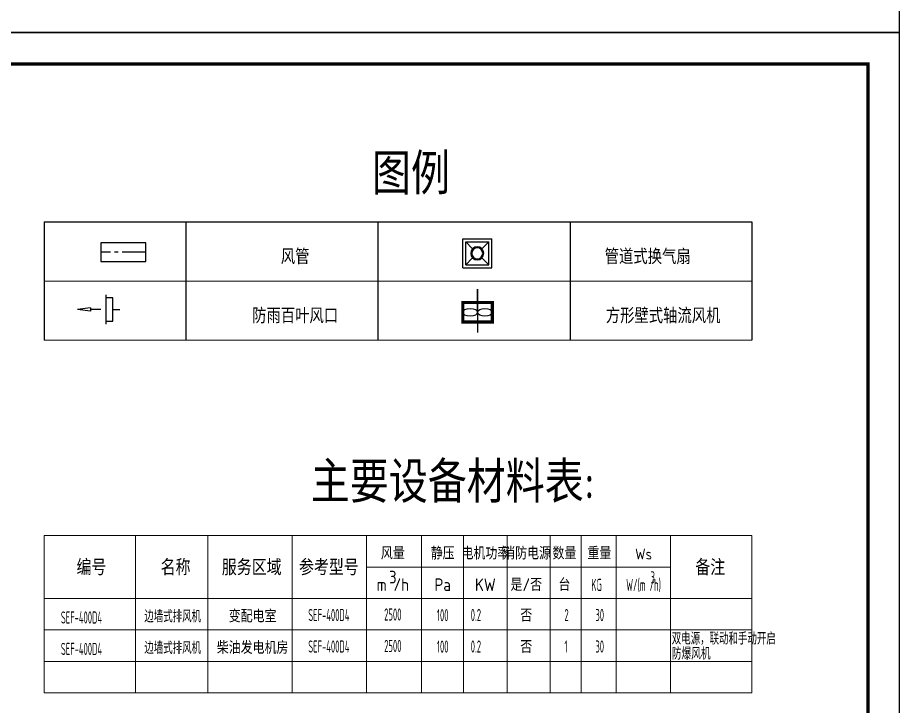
# Model space of a CAD drawing. Extents: x 4941602 to 7068445, y -422737 to 2032183.
# Drawn here: x 4972954 to 5001007, y -342754 to -320862 of the extents above; entities that cross this region are included whole.
import ezdxf
from ezdxf.enums import TextEntityAlignment as Align

# ---------------------------------------------------------------- set-up
doc = ezdxf.new("R2010")
doc.units = 0
doc.header["$LTSCALE"] = 1000
doc.header["$MEASUREMENT"] = 0
doc.linetypes.add('CENTER2', pattern=[1.125, 0.75, -0.125, 0.125, -0.125])
doc.layers.get('0').update_dxf_attribs({"linetype": 'CONTINUOUS'})
for name, color, linetype in [('DUCT-回风风口', 7, 'CONTINUOUS'), ('DUCT-送风中心线', 5, 'CENTER2'), ('DUCT-送风管', 4, 'CONTINUOUS'), ('PUB_TEXT', 7, 'CONTINUOUS'), ('TH_TITLE', 7, 'CONTINUOUS')]:
    doc.layers.add(name, color=color, linetype=linetype)
doc.styles.get("Standard").update_dxf_attribs({"font": 'SCEIE', "bigfont": 'SCEIC'})

# ---------------------------------------------------------------- blocks, each defined once
blk = doc.blocks.new('$风口$00000098')
for p, q in [((100, 250), (100, -250)), ((0, 200), (100, 200)), ((0, -200), (0, 200)), ((0, 0), (-100, 0)), ((172, 0), (315, 0)), ((315, 31), (500, 0)), ((315, 31), (315, -31)), ((315, -31), (500, 0)), ((100, -200), (0, -200))]:
    blk.add_line(p, q)

msp = doc.modelspace()

# ---------------------------------------------------------------- linework, layer by layer
at = {"color": 2}
for p, q in [((4987118.2, -328813.1), (4987118.2, -327894.7)), ((4987118.2, -327894.7), (4988036.7, -327894.7)), ((4988036.7, -328813.1), (4988036.7, -327894.7)), ((4987210.1, -328721.3), (4987210.1, -327986.5)), ((4987210.1, -327986.5), (4987944.8, -327986.5)), ((4987210.1, -327986.5), (4987944.8, -327986.5)), ((4987944.8, -328721.3), (4987944.8, -327986.5)), ((4987210.1, -328721.3), (4987944.8, -328721.3)), ((4987118.2, -328813.1), (4988036.7, -328813.1))]:
    msp.add_line(p, q, dxfattribs=at)
for p, q in [((4987210.1, -327986.5), (4987430.4, -328206.9)), ((4987724.5, -328206.9), (4987944.8, -327986.5)), ((4988036.7, -328506.9, 9177.7), (4988036.7, -328201, 9177.7)), ((4987210.1, -328721.3), (4987430.4, -328501)), ((4987724.5, -328501), (4987944.8, -328721.3))]:
    msp.add_line(p, q)
at = {"linetype": 'ByBlock'}
msp.add_line((4987585.4, -330218.4), (4987585.4, -329498.2), dxfattribs=at)
at = {"color": 2, "linetype": 'ByBlock'}
msp.add_line((4987585.4, -329498.2), (4987585.4, -330872.5), dxfattribs=at)
at = {"color": 2, "linetype": 'ByBlock', "const_width": 100}
msp.add_lwpolyline([(4987116, -329917.3), (4988056, -329917.3), (4988056, -330537.3), (4987116, -330537.3), (4987116, -329917.3)], dxfattribs=at)
at = {"extrusion": (0, 0, -1)}
for major_axis, start_param, end_param in [((0, 208), 3.1373587, 9.420544), ((-0.6, 173.3), 3.137413, 9.4205983)]:
    msp.add_ellipse((4987577.4, -328353.9), major_axis=major_axis, ratio=1, start_param=start_param, end_param=end_param, dxfattribs=at)
at = {"color": 2, "linetype": 'ByBlock'}
for centre in [(4987351, -330227.3), (4987821, -330227.3)]:
    msp.add_ellipse(centre, major_axis=(-235, 0), ratio=0.5235927, dxfattribs=at)
at = {"layer": 'DUCT-送风中心线'}
msp.add_line((4977030.6, -328320), (4975597.5, -328320), dxfattribs=at)
at = {"layer": 'DUCT-送风管'}
for p, q in [((4977030.6, -328022), (4975597.5, -328022)), ((4975597.5, -328022), (4975597.5, -328617.9)), ((4977030.6, -328617.9), (4977030.6, -328022)), ((4975597.5, -328617.9), (4977030.6, -328617.9))]:
    msp.add_line(p, q, dxfattribs=at)
at = {"layer": 'PUB_TEXT'}
for p, q in [((4973794.8, -327356.3), (4973794.8, -331115.4)), ((4973794.8, -327356.3), (4984414.2, -327356.3)), ((4978304.2, -327356.3), (4978304.2, -331115.4)), ((4984414.2, -327356.3), (4996314, -327356.3)), ((4984414.2, -327356.3), (4984414.2, -331115.4)), ((4990529.5, -327356.3), (4990529.5, -331115.4)), ((4996314, -327356.3), (4996314, -331115.4))]:
    msp.add_line(p, q, dxfattribs=at)
at = {"layer": 'PUB_TEXT', "lineweight": 0}
for p, q in [((4973794.8, -329235.8), (4984414.2, -329235.8)), ((4984414.2, -329235.8), (4996314, -329235.8)), ((4973794.8, -331115.4), (4984414.2, -331115.4)), ((4984414.2, -331115.4), (4996314, -331115.4)), ((4973794.8, -337324.8), (4996314, -337324.8)), ((4973794.8, -337324.8), (4973794.8, -342324.8)), ((4976706.4, -337324.8), (4976706.4, -342324.8)), ((4979005.6, -337324.8), (4979005.6, -342324.8)), ((4981692.2, -337324.8), (4981692.2, -342324.8)), ((4984057.8, -337324.8), (4984057.8, -342324.8)), ((4985804.9, -337324.8), (4985804.9, -342324.8)), ((4987137.1, -337324.8), (4987137.1, -342324.8)), ((4988529, -337324.8), (4988529, -342324.8)), ((4989900.6, -337324.8), (4989900.6, -342324.8)), ((4989900.6, -337324.8), (4989900.6, -342324.8)), ((4990886.8, -337324.8), (4990886.8, -342324.8)), ((4991997.8, -337324.8), (4991997.8, -342324.8)), ((4993724.7, -337324.8), (4993724.7, -342324.8)), ((4996314, -337324.8), (4996314, -342324.8)), ((4984057.8, -338324.8), (4993724.7, -338324.8)), ((4973794.8, -339324.8), (4996314, -339324.8)), ((4975314, -339324.8), (4996314, -339324.8)), ((4973794.8, -340324.8), (4996314, -340324.8)), ((4973794.8, -341324.8), (4996314, -341324.8)), ((4975314, -341324.8), (4996314, -341324.8)), ((4973794.8, -342324.8), (4996314, -342324.8))]:
    msp.add_line(p, q, dxfattribs=at)
at = {"layer": 'TH_TITLE'}
for points in [[(4941607.2, -321337.3), (5001007.2, -321337.3), (5001007.2, -279337.3), (4941607.2, -279337.3)], [(4941607.2, -363337.3), (5001007.2, -363337.3), (5001007.2, -321337.3), (4941607.2, -321337.3)]]:
    msp.add_lwpolyline(points, close=True, dxfattribs=at)
at = {"layer": 'TH_TITLE', "const_width": 100}
msp.add_lwpolyline([(4944107.2, -362337.3), (5000007.2, -362337.3), (5000007.2, -322337.3), (4944107.2, -322337.3)], close=True, dxfattribs=at)
at = {"layer": 'TH_TITLE', "const_width": 80}
msp.add_lwpolyline([(5000007.2, -362337.3), (5000007.2, -322337.3)], dxfattribs=at)

# ---------------------------------------------------------------- block references
at = {"layer": 'DUCT-回风风口', "color": 4, "xscale": 2.25, "yscale": -1.875, "zscale": 1.5, "rotation": 180}
msp.add_blockref('$风口$00000098', (4975985.1, -330139.4, 3900), dxfattribs=at)

# ---------------------------------------------------------------- texts
at = {"layer": 'PUB_TEXT', "lineweight": 0}
for s, p in [('图例', (4984227.7, -326486.6)), ('主要设备材料表:', (4982283.5, -336284.1))]:
    msp.add_text(s, height=1305.25, dxfattribs=at).set_placement(p)
for s, height, p in [('风管', 480, (4981781.8, -328698.9)), ('管道式换气扇', 480, (4993000.3, -328698.9)), ('防雨百叶风口', 480, (4981781.8, -330578.4)), ('方形壁式轴流风机', 480, (4993490.7, -330578.4)), ('风量', 400, (4984891.4, -338087.1)), ('静压', 400, (4986477.5, -338087.1)), ('电机功率', 400, (4987835.8, -338087.1)), ('消防电源', 400, (4989162.3, -338087.1)), ('数量', 400, (4990351.2, -338087.1)), ('重量', 400, (4991462.7, -338087.1)), ('Ws', 350, (4992868.7, -338087.1)), ('编号', 500, (4975302.1, -338587.1)), ('名称', 500, (4977979.8, -338587.1)), ('服务区域', 500, (4980401.7, -338587.1)), ('参考型号', 500, (4982855.3, -338587.1)), ('备注', 500, (4994990.3, -338587.1)), ('3', 400, (4984891.4, -338845.4)), ('m /h', 400, (4984891.4, -339087.1)), ('Pa', 400, (4986477.5, -339087.1)), ('KW', 400, (4987835.8, -339087.1)), ('是/否', 400, (4989138, -339087.1)), ('台', 400, (4990351.2, -339087.1)), ('变配电室', 400, (4980430.6, -340087.1)), ('否', 400, (4989138, -340063.7)), ('柴油发电机房', 400, (4980430.6, -341087.1)), ('否', 400, (4989138, -341063.7))]:
    msp.add_text(s, height=height, dxfattribs=at).set_placement(p, align=Align.CENTER)
at = {"layer": 'PUB_TEXT', "width": 0.6}
for s, height, p in [('3', 385.8, (4993160.7, -338845.4)), ('KG', 385.82, (4991374, -339087.1)), ('W/(m /h)', 385.82, (4992868.7, -339087.1)), ('边墙式排风机', 385.82, (4977887.1, -340087.1)), ('SEF-400D4', 385.82, (4982855.3, -340044.7)), ('2500', 385.82, (4984891.4, -340027.6)), ('边墙式排风机', 385.82, (4977887.1, -341087.1)), ('SEF-400D4', 385.82, (4982855.3, -341044.7)), ('2500', 385.82, (4984891.4, -341027.6))]:
    msp.add_text(s, height=height, dxfattribs=at).set_placement(p, align=Align.CENTER)
at = {"layer": 'PUB_TEXT'}
for s, height, width, p in [('100', 385.82, 0.6, (4986293.4, -340048.4)), ('0.2', 385.82, 0.6, (4987369.8, -340044.7)), ('2', 385.8, 0.6, (4990351.2, -340044.7)), ('30', 385.82, 0.6, (4991337.3, -340044.7)), ('SEF-400D4', 385.82, 0.6, (4974329.9, -340122.2)), ('双电源，联动和手动开启', 385.816, 0.6, (4993765, -340791.4)), ('SEF-400D4', 385.82, 0.6, (4974329.9, -341122.2)), ('100', 385.82, 0.6, (4986293.4, -341048.4)), ('0.2', 385.82, 0.6, (4987369.8, -341044.7)), ('1', 385.8, 0.6, (4990351.2, -341044.7)), ('30', 385.82, 0.6, (4991337.3, -341044.7)), ('防爆风机', 385.82, 0.8, (4993765, -341268.5))]:
    msp.add_text(s, height=height, dxfattribs=dict(at, width=width)).set_placement(p)

doc.saveas('drawing.dxf')
